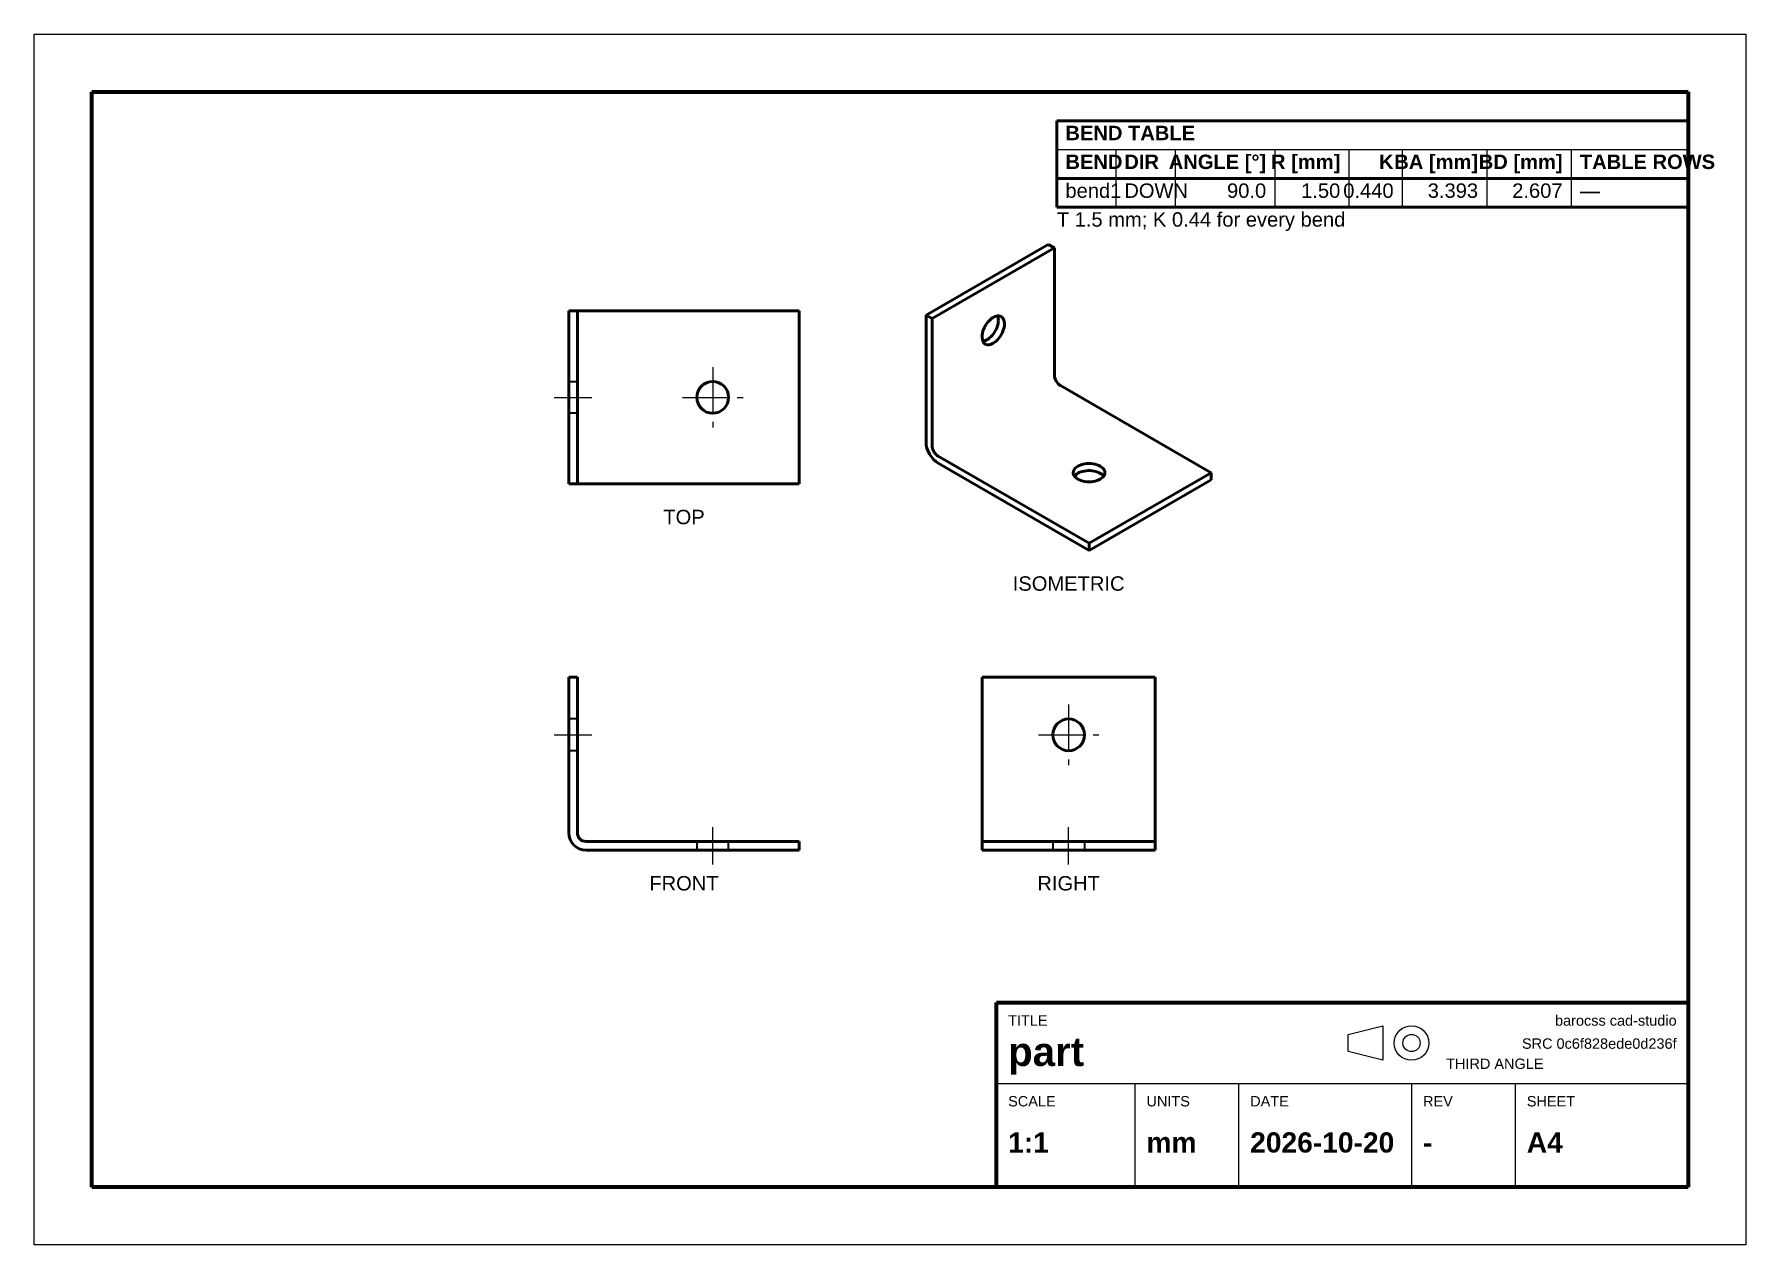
# Model space of a CAD drawing. Header units: millimetres. Extents: x 0 to 297, y 0 to 210.
import ezdxf
from ezdxf.enums import TextEntityAlignment as Align

# ---------------------------------------------------------------- set-up
doc = ezdxf.new("R2010")
doc.units = ezdxf.units.MM
doc.linetypes.add('BC_CENTER', pattern=[12.5, 8, -1.5, 1.5, -1.5])
doc.linetypes.add('BC_HIDDEN', pattern=[4.5, 3, -1.5])
for name, color, linetype, lineweight in [('CENTER', 1, 'BC_CENTER', 25), ('FRAME', 7, 'Continuous', 70), ('HIDDEN', 8, 'BC_HIDDEN', 35), ('TEXT', 7, 'Continuous', 25), ('THIN', 7, 'Continuous', 25), ('VISIBLE', 7, 'Continuous', 50)]:
    doc.layers.add(name, color=color, linetype=linetype, lineweight=lineweight)
doc.styles.add('BC_BOLD', font='arialbd.ttf')
doc.styles.add('BC_TEXT', font='arial.ttf')

# ---------------------------------------------------------------- blocks, each defined once
blk = doc.blocks.new('TITLE_BLOCK')
at = {"layer": 'FRAME'}
for p, q in [((10, 200), (287, 200)), ((10, 10), (10, 200)), ((287, 200), (287, 10)), ((167, 42), (287, 42)), ((167, 10), (167, 42)), ((287, 42), (287, 10)), ((287, 10), (10, 10)), ((287, 10), (167, 10))]:
    blk.add_line(p, q, dxfattribs=at)
at = {"layer": 'THIN'}
for p, q in [((0, 210), (297, 210)), ((0, 0), (0, 210)), ((297, 210), (297, 0)), ((228, 36.5), (234, 38)), ((228, 33.5), (228, 36.5)), ((234, 38), (234, 32)), ((234, 32), (228, 33.5)), ((167, 28), (287, 28)), ((191, 28), (191, 10)), ((209, 28), (209, 10)), ((239, 28), (239, 10)), ((257, 28), (257, 10)), ((297, 0), (0, 0))]:
    blk.add_line(p, q, dxfattribs=at)
for radius in [3, 1.5]:
    blk.add_circle((239, 35), radius, dxfattribs=at)
at = {"layer": 'TEXT'}
for s, height, style, p in [('TITLE', 1.8, 'BC_TEXT', (169, 38)), ('part', 5, 'BC_BOLD', (169, 31)), ('THIRD ANGLE', 1.8, 'BC_TEXT', (245, 30.5)), ('SCALE', 1.8, 'BC_TEXT', (169, 24)), ('UNITS', 1.8, 'BC_TEXT', (193, 24)), ('DATE', 1.8, 'BC_TEXT', (211, 24)), ('REV', 1.8, 'BC_TEXT', (241, 24)), ('SHEET', 1.8, 'BC_TEXT', (259, 24)), ('1:1', 3.5, 'BC_BOLD', (169, 16)), ('mm', 3.5, 'BC_BOLD', (193, 16)), ('2026-10-20', 3.5, 'BC_BOLD', (211, 16)), ('A4', 3.5, 'BC_BOLD', (259, 16)), ('-', 3.5, 'BC_BOLD', (241, 16))]:
    blk.add_text(s, height=height, dxfattribs=dict(at, style=style)).set_placement(p)
at = {"layer": 'TEXT', "style": 'BC_TEXT'}
for s, p in [('barocss cad-studio', (285, 38)), ('SRC 0c6f828ede0d236f', (285, 34))]:
    blk.add_text(s, height=1.8, dxfattribs=at).set_placement(p, align=Align.RIGHT)

msp = doc.modelspace()

# ---------------------------------------------------------------- linework, layer by layer
at = {"layer": 'CENTER'}
for p, q in [((117.75, 152.25), (117.75, 141.75)), ((90.25, 147), (96.75, 147)), ((112.5, 147), (123, 147)), ((179.5, 93.71), (179.5, 83.21)), ((90.25, 88.46), (96.75, 88.46)), ((174.25, 88.46), (184.75, 88.46)), ((117.75, 65.96), (117.75, 72.46)), ((179.5, 65.96), (179.5, 72.46))]:
    msp.add_line(p, q, dxfattribs=at)
at = {"layer": 'HIDDEN'}
for p, q in [((92.75, 149.75), (94.25, 149.75)), ((94.25, 144.25), (92.75, 144.25)), ((94.25, 91.21), (92.75, 91.21)), ((94.25, 85.71), (92.75, 85.71)), ((115, 69.96), (115, 68.46)), ((120.5, 68.46), (120.5, 69.96)), ((176.75, 69.96), (176.75, 68.46)), ((182.25, 69.96), (182.25, 68.46))]:
    msp.add_line(p, q, dxfattribs=at)
at = {"layer": 'THIN'}
for p, q in [((177.44, 190), (287, 190)), ((187.66, 190), (187.66, 180)), ((197.98, 190), (197.98, 180)), ((215.28, 190), (215.28, 180)), ((228.14, 190), (228.14, 180)), ((237.39, 190), (237.39, 180)), ((252.05, 190), (252.05, 180)), ((266.71, 190), (266.71, 180))]:
    msp.add_line(p, q, dxfattribs=at)
at = {"layer": 'VISIBLE'}
for p, q in [((177.44, 195), (287, 195)), ((177.44, 180), (177.44, 195)), ((287, 195), (287, 180)), ((177.44, 185), (287, 185)), ((287, 180), (177.44, 180)), ((175.96, 173.54), (154.75, 161.29)), ((177.03, 172.92), (155.81, 160.68)), ((175.96, 173.54), (177.03, 172.92)), ((177.03, 150.88), (177.03, 172.92)), ((92.75, 162), (94.25, 162)), ((92.75, 162), (92.75, 132)), ((94.25, 162), (95.75, 162)), ((94.25, 162), (94.25, 132)), ((132.75, 162), (95.75, 162)), ((132.75, 162), (132.75, 132)), ((154.75, 161.29), (155.81, 160.68)), ((154.75, 161.29), (154.75, 139.24)), ((155.81, 138.63), (155.81, 160.68)), ((204.25, 133.94), (178.09, 149.04)), ((183.04, 121.69), (156.87, 136.79)), ((156.87, 135.57), (183.04, 120.46)), ((204.25, 133.94), (183.04, 121.69)), ((204.25, 132.71), (204.25, 133.94)), ((92.75, 132), (94.25, 132)), ((94.25, 132), (95.75, 132)), ((132.75, 132), (95.75, 132)), ((204.25, 132.71), (183.04, 120.46)), ((183.04, 120.46), (183.04, 121.69)), ((92.75, 98.46), (94.25, 98.46)), ((92.75, 98.46), (92.75, 71.46)), ((94.25, 71.46), (94.25, 98.46)), ((194.5, 98.46), (164.5, 98.46)), ((164.5, 71.46), (164.5, 98.46)), ((194.5, 71.46), (194.5, 98.46)), ((164.5, 71.46), (164.5, 69.96)), ((194.5, 71.46), (194.5, 69.96)), ((132.75, 69.96), (95.75, 69.96)), ((95.75, 68.46), (132.75, 68.46)), ((132.75, 68.46), (132.75, 69.96)), ((194.5, 69.96), (164.5, 69.96)), ((164.5, 68.46), (164.5, 69.96)), ((194.5, 68.46), (164.5, 68.46)), ((194.5, 68.46), (194.5, 69.96))]:
    msp.add_line(p, q, dxfattribs=at)
for centre, radius, start, end in [((117.75, 147), 2.75, 0, 180), ((117.75, 147), 2.75, 180, 0), ((179.5, 88.46), 2.75, 0, 180), ((179.5, 88.46), 2.75, 180, 0), ((95.75, 71.46), 3, 180, 270), ((95.75, 71.46), 1.5, 180, 270)]:
    msp.add_arc(centre, radius, start, end, dxfattribs=at)
for centre, major_axis, start_param, end_param in [((166.42, 158.64), (1.38, 2.38), 5.497787, 8.63938), ((165.36, 159.25), (1.38, 2.38), 5.497787, 5.887126), ((166.42, 158.64), (1.38, 2.38), 2.356194, 5.497787), ((165.36, 159.25), (1.38, 2.38), 3.537652, 5.497787), ((178.09, 150.27), (0.75, -1.3), 3.926991, 5.497787), ((156.87, 138.02), (1.5, -2.6), 3.926991, 5.497787), ((156.87, 138.02), (0.75, -1.3), 3.926991, 5.497787), ((183.04, 133.94), (2.75, 0), 2.356194, 5.497787), ((183.04, 132.71), (2.75, 0), 2.356194, 2.745533), ((183.04, 133.94), (2.75, 0), 5.497787, 8.63938), ((183.04, 132.71), (2.75, 0), 0.396059, 2.356194)]:
    msp.add_ellipse(centre, major_axis=major_axis, ratio=0.57735, start_param=start_param, end_param=end_param, dxfattribs=at)

# ---------------------------------------------------------------- block references
msp.add_blockref('TITLE_BLOCK', (0, 0))

# ---------------------------------------------------------------- texts
at = {"layer": 'TEXT'}
for s, style, p in [('BEND TABLE', 'BC_BOLD', (178.94, 191.62)), ('BEND', 'BC_BOLD', (178.94, 186.62)), ('DIR', 'BC_BOLD', (189.16, 186.62)), ('TABLE ROWS', 'BC_BOLD', (268.21, 186.62)), ('bend1', 'BC_TEXT', (178.94, 181.62)), ('DOWN', 'BC_TEXT', (189.16, 181.62)), ('—', 'BC_TEXT', (268.21, 181.62)), ('T 1.5 mm; K 0.44 for every bend', 'BC_TEXT', (177.44, 176.62))]:
    msp.add_text(s, height=2.5, dxfattribs=dict(at, style=style)).set_placement(p)
for s, style, p in [('ANGLE [%%d]', 'BC_BOLD', (213.78, 186.62)), ('R [mm]', 'BC_BOLD', (226.64, 186.62)), ('K', 'BC_BOLD', (235.89, 186.62)), ('BA [mm]', 'BC_BOLD', (250.55, 186.62)), ('BD [mm]', 'BC_BOLD', (265.21, 186.62)), ('90.0', 'BC_TEXT', (213.78, 181.62)), ('1.50', 'BC_TEXT', (226.64, 181.62)), ('0.440', 'BC_TEXT', (235.89, 181.62)), ('3.393', 'BC_TEXT', (250.55, 181.62)), ('2.607', 'BC_TEXT', (265.21, 181.62))]:
    msp.add_text(s, height=2.5, dxfattribs=dict(at, style=style)).set_placement(p, align=Align.RIGHT)
at = {"layer": 'TEXT', "style": 'BC_TEXT'}
for s, p in [('TOP', (112.75, 125)), ('ISOMETRIC', (179.5, 113.46)), ('FRONT', (112.75, 61.46)), ('RIGHT', (179.5, 61.46))]:
    msp.add_text(s, height=2.5, dxfattribs=at).set_placement(p, align=Align.CENTER)

doc.saveas('drawing.dxf')
